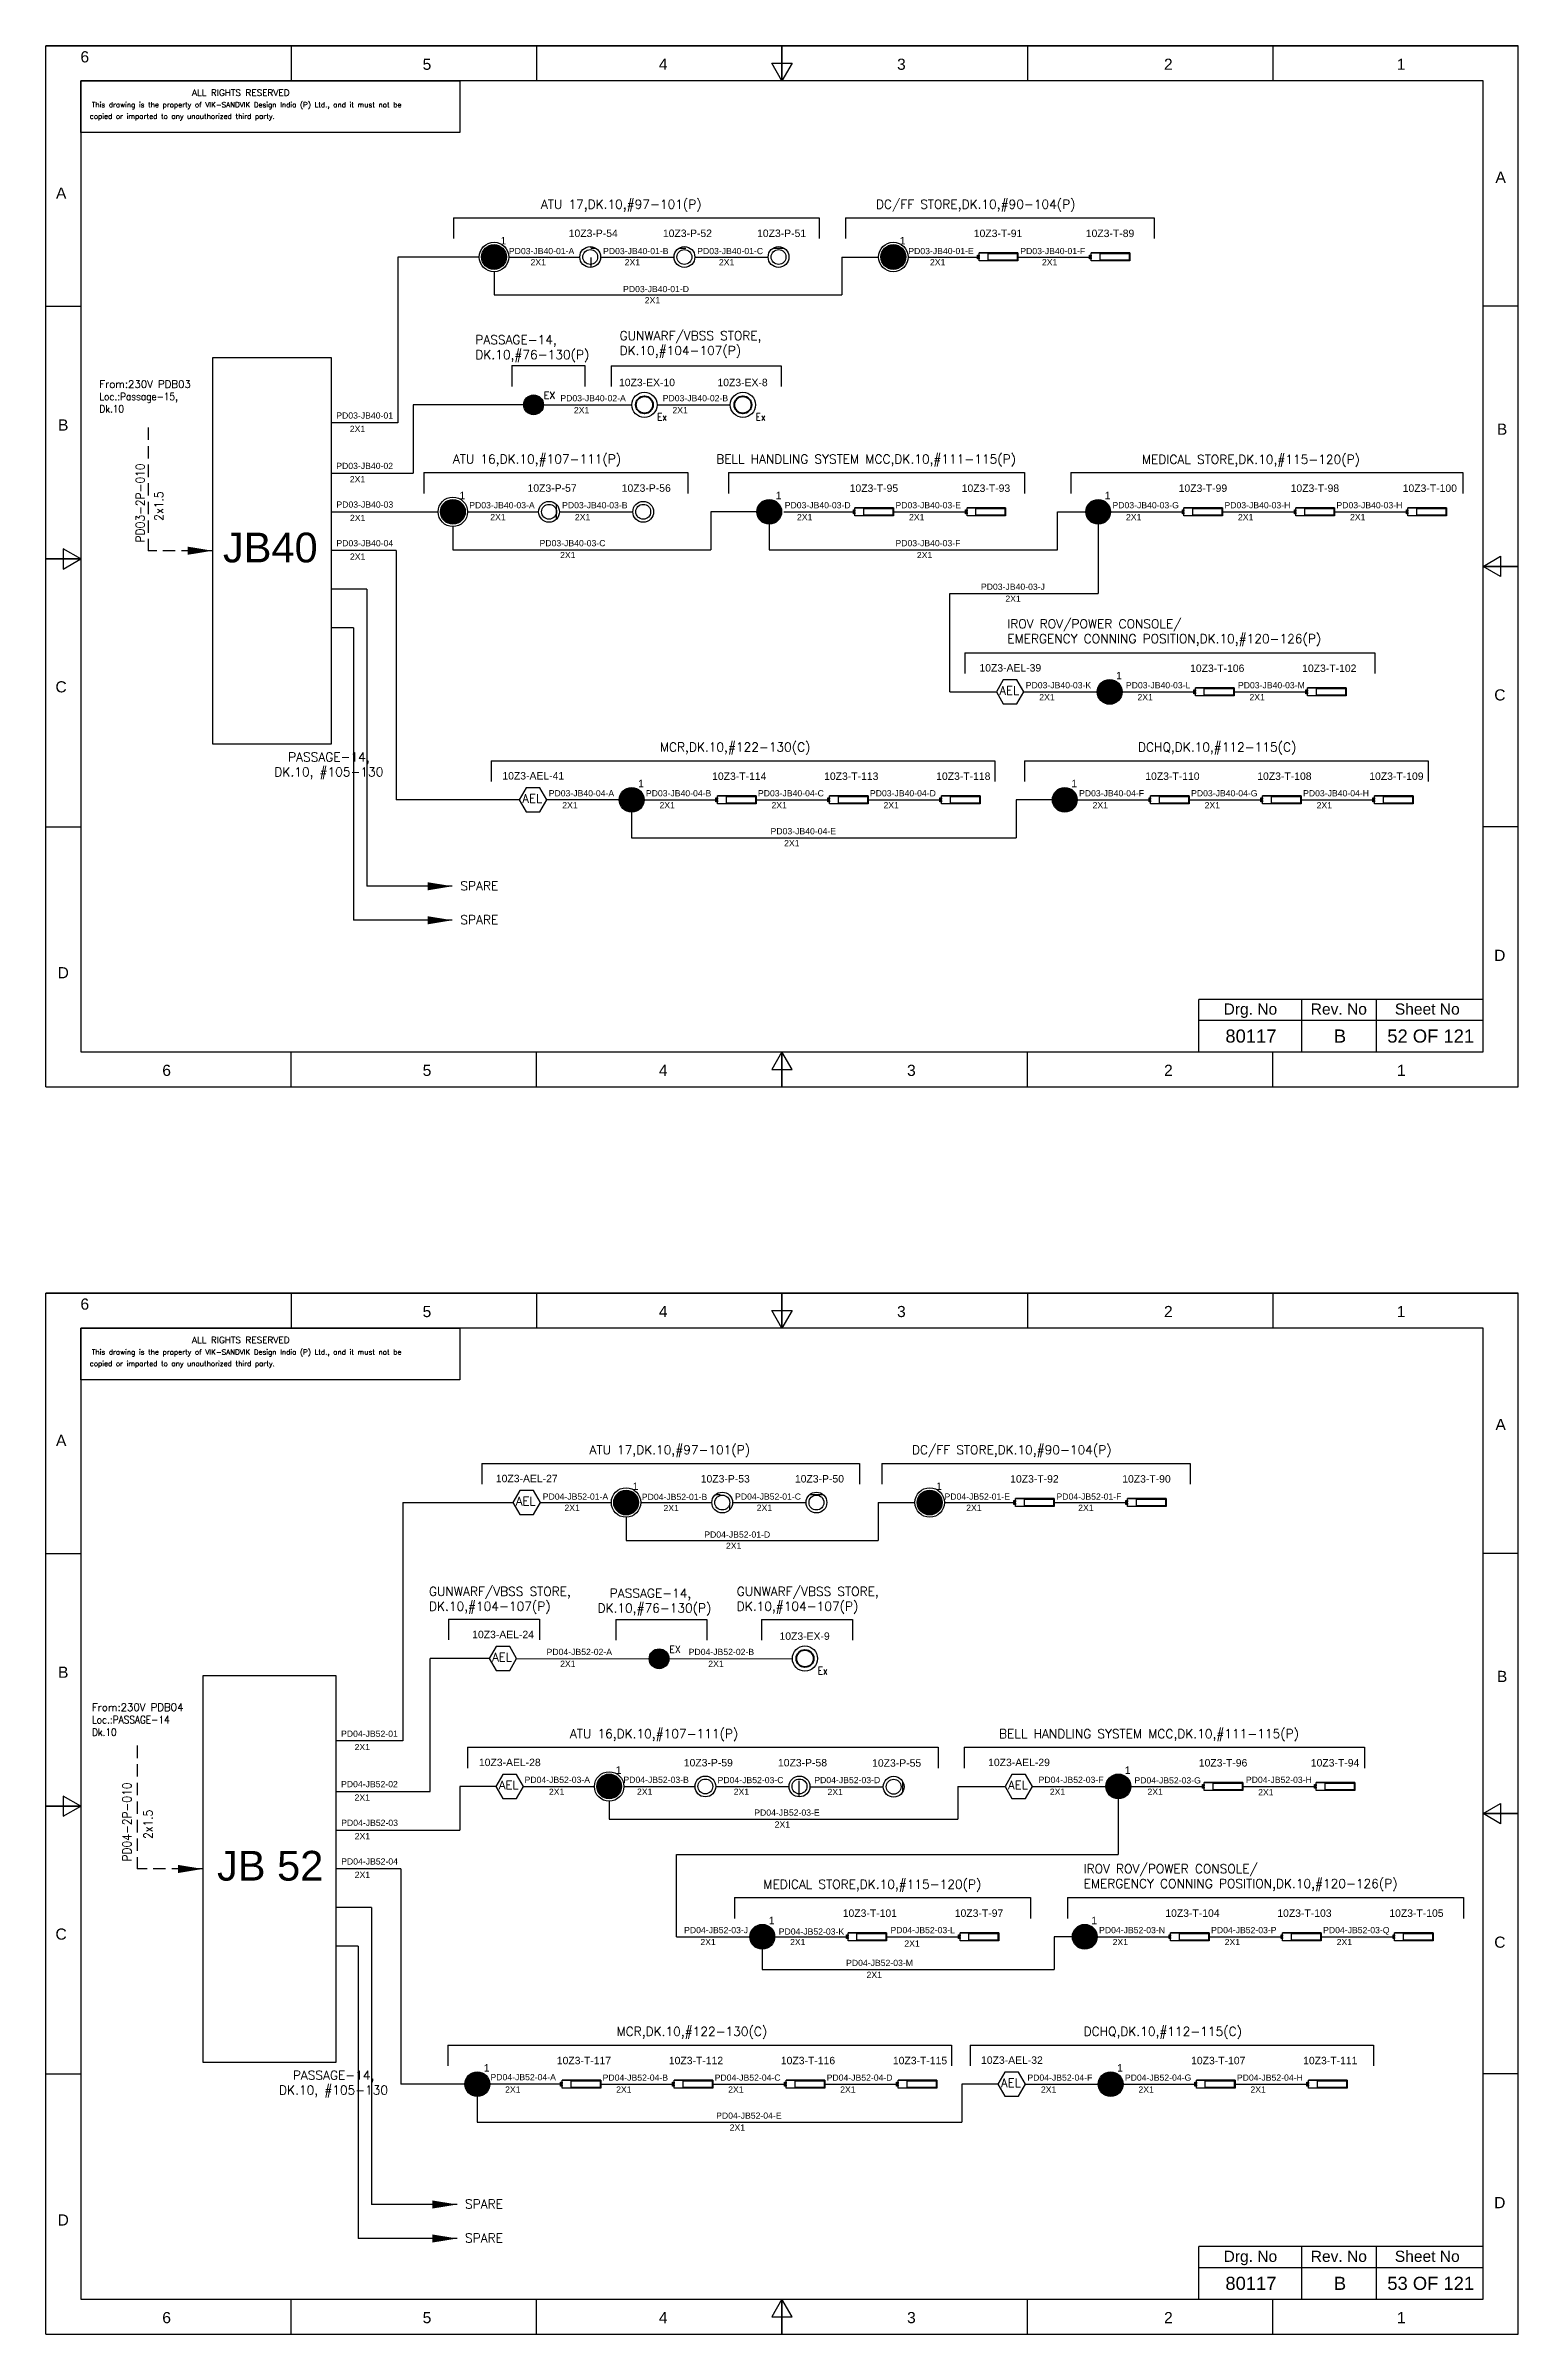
# Model space of a CAD drawing. Header units: inches. Extents: x -3311 to 1429, y -713 to 2436.
# Drawn here: x -340.5 to -43.5, y 969.1 to 1430.8 of the extents above; entities that cross this region are included whole.
import ezdxf
from ezdxf.enums import TextEntityAlignment as Align

# ---------------------------------------------------------------- set-up
doc = ezdxf.new("R2010")
doc.units = ezdxf.units.IN
doc.linetypes.add('HIDDEN', pattern=[0.375, 0.25, -0.125])
doc.linetypes.add('SOLID', pattern=[0])
for name, color, linetype, lineweight in [('ELEC_TXT-025', 1, 'Continuous', 25), ('HEL-025', 1, 'Continuous', 25), ('HEL-035', 2, 'Continuous', 35)]:
    doc.layers.add(name, color=color, linetype=linetype, lineweight=lineweight)
doc.layers.add('LINE', color=3, linetype='SOLID')
doc.styles.add('_NORMAL', font='arial.ttf')
doc.styles.add('ROMANS', font='simplex.shx', dxfattribs={"width": 0.88})
doc.styles.get("Standard").update_dxf_attribs({"font": 'arial.ttf'})
doc.dimstyles.get("Standard").update_dxf_attribs({"dimtxt": 0.18, "dimasz": 0.18, "dimexe": 0.18, "dimexo": 0.0625, "dimgap": 0.09, "dimtad": 0, "dimtih": 1, "dimtoh": 1, "dimdec": 4, "dimzin": 0, "dimdsep": 46, "dimtxsty": 'Standard', "dimcen": 0.09, "dimadec": 0, "dimazin": 0, "dimtfac": 1, "dimtdec": 4, "dimtofl": 0, "dimtmove": 0, "dimatfit": 3, "dimfxl": 1, "dimtolj": 1, "dimtzin": 0, "dimarcsym": 0})
pattern_1 = [(0, (0, 0), (0, 6.985), [5.08, -1.905]), (90, (0, 0), (-6.985, 4e-16), [5.08, -1.905])]

# ---------------------------------------------------------------- blocks, each defined once
blk = doc.blocks.new('fr')
at = {"color": 7, "linetype": 'Continuous'}
for p, q in [((33763.99, 4500.4), (33466.99, 4500.4)), ((33466.99, 4500.4), (33763.99, 4500.4)), ((33466.99, 4290.33), (33466.99, 4500.4)), ((33516.49, 4500.4), (33516.49, 4493.33)), ((33565.99, 4500.4), (33565.99, 4493.33)), ((33615.49, 4500.4), (33615.49, 4493.33)), ((33615.49, 4493.33), (33615.49, 4500.4)), ((33615.49, 4500.4), (33615.49, 4493.33)), ((33664.99, 4500.4), (33664.99, 4493.33)), ((33714.49, 4500.4), (33714.49, 4493.33)), ((33763.99, 4290.33), (33763.99, 4500.4)), ((33763.99, 4290.33), (33763.99, 4500.4)), ((33756.92, 4493.33), (33474.06, 4493.33)), ((33474.06, 4493.33), (33474.06, 4297.41)), ((33615.49, 4493.33), (33613.45, 4496.87)), ((33613.45, 4496.87), (33617.53, 4496.87)), ((33617.53, 4496.87), (33615.49, 4493.33)), ((33756.92, 4297.41), (33756.92, 4493.33)), ((33466.99, 4447.89), (33474.06, 4447.89)), ((33763.99, 4447.89), (33756.92, 4447.89)), ((33466.99, 4396.87), (33474.06, 4396.87)), ((33474.06, 4396.87), (33466.99, 4396.87)), ((33466.99, 4396.87), (33474.06, 4396.87)), ((33474.06, 4396.87), (33470.53, 4398.91)), ((33470.53, 4398.91), (33470.53, 4394.83)), ((33470.53, 4394.83), (33474.06, 4396.87)), ((33756.92, 4395.37), (33760.45, 4397.41)), ((33760.45, 4397.41), (33760.45, 4393.33)), ((33763.99, 4395.37), (33756.92, 4395.37)), ((33760.45, 4393.33), (33756.92, 4395.37)), ((33756.92, 4395.37), (33763.99, 4395.37)), ((33763.99, 4395.37), (33756.92, 4395.37)), ((33466.99, 4342.85), (33474.06, 4342.85)), ((33763.99, 4342.85), (33756.92, 4342.85)), ((33474.06, 4297.41), (33756.92, 4297.41)), ((33516.49, 4290.33), (33516.49, 4297.41)), ((33565.99, 4290.33), (33565.99, 4297.41)), ((33615.49, 4297.41), (33613.45, 4293.87)), ((33615.49, 4290.33), (33615.49, 4297.41)), ((33617.53, 4293.87), (33615.49, 4297.41)), ((33615.49, 4297.41), (33615.49, 4290.33)), ((33615.49, 4290.33), (33615.49, 4297.41)), ((33664.99, 4290.33), (33664.99, 4297.41)), ((33714.49, 4290.33), (33714.49, 4297.41)), ((33466.99, 4290.33), (33763.99, 4290.33)), ((33466.99, 4290.33), (33763.99, 4290.33)), ((33613.45, 4293.87), (33617.53, 4293.87))]:
    blk.add_line(p, q, dxfattribs=at)
at = {"color": 7, "style": '_NORMAL'}
for s, p in [('6', (33474.86, 4498.18)), ('5', (33543.88, 4496.68)), ('4', (33591.52, 4496.68)), ('3', (33639.57, 4496.68)), ('2', (33693.41, 4496.68)), ('1', (33740.39, 4496.68)), ('A', (33760.45, 4473.88)), ('A', (33470.1, 4470.68)), ('B', (33470.52, 4423.9)), ('B', (33760.74, 4423.06)), ('C', (33470.08, 4371.07)), ('C', (33760.29, 4369.44)), ('D', (33760.27, 4316.89)), ('D', (33470.51, 4313.39)), ('6', (33491.37, 4293.69)), ('5', (33543.89, 4293.69)), ('4', (33591.53, 4293.69)), ('3', (33641.59, 4293.69)), ('2', (33693.43, 4293.69)), ('1', (33740.41, 4293.69))]:
    blk.add_text(s, height=2.25, dxfattribs=at).set_placement(p, align=Align.MIDDLE_CENTER)
blk = doc.blocks.new('A$C4BAD7D21')
at = {"layer": 'HEL-025'}
blk.add_lwpolyline([(-34000, 0), (-34000, 2086), (-18714, 2086), (-18714, 0)], close=True, dxfattribs=at)
at = {"layer": 'HEL-025', "style": 'ROMANS'}
for s, p in [('This drawing is the property of VIK-SANDVIK Design India (P) Ltd., and it must not be', (-33558, 1016)), (' copied or imparted to any unauthorized third party.', (-33785, 550))]:
    blk.add_text(s, height=210, dxfattribs=at).set_placement(p)
at = {"layer": 'HEL-035', "style": 'ROMANS'}
blk.add_text('     ALL RIGHTS RESERVED', height=262.5, dxfattribs=at).set_placement((-30497, 1476))
blk = doc.blocks.new('FIXED_KEY_SWITCH')
h = blk.add_hatch(color=1)
h.dxf.hatch_style = 1
edge = h.paths.add_edge_path()
edge.add_arc((848.13, 1737.46), 2.5, 0, 360)
at = {"color": 1}
blk.add_circle((848.13, 1737.46), 2.5, dxfattribs=at)
at = {"color": 7, "insert": (849.44, 1741.5), "char_height": 1.5, "attachment_point": 1, "style": '_NORMAL'}
blk.add_mtext_dynamic_manual_height_columns('1', width=1.5, gutter_width=7.5, heights=[0], dxfattribs=at)
blk = doc.blocks.new('SWT')
blk.add_blockref('FIXED_KEY_SWITCH', (0, 0))
blk.add_attdef('TAG_NO', (844.55, 1741.11), '', height=1.5)
blk = doc.blocks.new('1')
h = blk.add_hatch()
h.set_pattern_fill('ANGLE', color=6)
h.set_pattern_definition(pattern_1)
h.paths.add_polyline_path([(303.23, 2044.43, 1), (306.22, 2044.43, 1)], flags=0)
h.paths.add_polyline_path([(302.63, 2044.43, 1), (306.83, 2044.43, 1)])
h.paths.add_polyline_path([(306.22, 2044.43, -1), (303.23, 2044.43, -1)], flags=16)
h = blk.add_hatch()
h.set_pattern_fill('ANGLE', color=6)
h.set_pattern_definition(pattern_1)
h.paths.add_polyline_path([(303.23, 2044.43, 1), (306.22, 2044.43, 1)])
at = {"color": 6}
for radius in [2.1, 1.5]:
    blk.add_circle((304.73, 2044.43), radius, dxfattribs=at)
blk = doc.blocks.new('LED PENDENT LIGHT 15W')
blk.add_blockref('1', (0, 0))
blk.add_attdef('TAG_NO', (301.63, 2048.1), '', height=1.5)
blk = doc.blocks.new('2A')
at = {"color": 7, "lineweight": -3, "ltscale": 2.5}
blk.add_line((790.02, 1997.62, -0.03), (782.23, 1997.62, -0.03), dxfattribs=at)
at = {"color": 7, "lineweight": -3, "ltscale": 2.5, "elevation": -0.03}
for points in [[(781.91, 1997.21), (782.23, 1997.21), (782.23, 1996.94), (781.91, 1996.94)], [(781.91, 1996.7), (782.23, 1996.7), (782.23, 1996.44), (781.91, 1996.44)], [(782.23, 1997.62), (790.02, 1997.62), (790.02, 1996.02), (782.23, 1996.02)], [(784.03, 1997.5), (789.88, 1997.5), (789.88, 1996.14), (784.03, 1996.14)]]:
    blk.add_lwpolyline(points, close=True, dxfattribs=at)
blk = doc.blocks.new('LED TUBE LIGHT 30W')
blk.add_blockref('2A', (179.91, -357.89))
blk.add_attdef('TAG_NO.', (962.52, 1642.97), '', height=1.5)
blk = doc.blocks.new('AEL')
at = {"color": 4}
blk.add_lwpolyline([(989.98, -190.09), (992.75, -190.09), (994.14, -187.69), (992.75, -185.28), (989.98, -185.28), (988.59, -187.69)], close=True, dxfattribs=at)
at = {"color": 4, "style": 'ROMANS'}
blk.add_text('AEL', height=1.725, dxfattribs=at).set_placement((989.2, -188.27))
blk = doc.blocks.new('AEL_L')
blk.add_blockref('AEL', (0, 0))
blk.add_attdef('TAG_NO', (986.55, -183.59), '', height=1.5)
blk = doc.blocks.new('4')
blk.add_circle((514.17, -147.17), 2.54)
at = {"lineweight": 50}
blk.add_circle((514.17, -147.17), 1.73, dxfattribs=at)
at = {"style": 'ROMANS', "width": 0.88}
blk.add_text('Ex', height=1.5, dxfattribs=at).set_placement((516.72, -150.36))
blk = doc.blocks.new('LED EXPLOSION PROOF LIGHT 15W')
blk.add_blockref('4', (0, 0))
blk.add_attdef('TAG_NO', (509.37, -143.46), '', height=1.5)
blk = doc.blocks.new('EX_PROOF_SWITCH')
h = blk.add_hatch(color=1)
h.dxf.hatch_style = 1
edge = h.paths.add_edge_path()
edge.add_arc((2067.16, 3666.55), 2, 0, 360)
at = {"color": 1}
blk.add_circle((2067.16, 3666.55), 2, dxfattribs=at)
at = {"color": 1, "style": 'ROMANS'}
blk.add_text('EX', height=1.4, dxfattribs=at).set_placement((2069.19, 3668.46), align=Align.MIDDLE_LEFT)

msp = doc.modelspace()

# ---------------------------------------------------------------- linework, layer by layer
for p, q in [((-258.29, 1396.12, -0.05), (-184.53, 1396.12, -0.05)), ((-179.19, 1396.12, -0.05), (-116.96, 1396.12, -0.05)), ((-269.5, 1388.22), (-269.5, 1354.78)), ((-253.08, 1388.22), (-269.5, 1388.22)), ((-250.11, 1385.25), (-250.11, 1380.56)), ((-179.98, 1388.22), (-179.98, 1380.56)), ((-250.11, 1380.56), (-179.98, 1380.56)), ((-246.5, 1366.31, -0.05), (-231.78, 1366.31, -0.05)), ((-226.49, 1366.29, -0.05), (-192.19, 1366.29, -0.05)), ((-266.45, 1358.39), (-266.45, 1344.61)), ((-264.24, 1344.71, -0.05), (-210.99, 1344.71, -0.05)), ((-202.79, 1344.71, -0.05), (-143.13, 1344.71, -0.05)), ((-133.76, 1344.71, -0.05), (-54.7, 1344.71, -0.05)), ((-197.11, 1336.81), (-206.41, 1336.81)), ((-206.41, 1336.81), (-206.41, 1329.15)), ((-258.41, 1333.83), (-258.41, 1329.15)), ((-194.61, 1334.31), (-194.61, 1329.15)), ((-128.25, 1334.31), (-128.25, 1320.35)), ((-269.85, 1329.01), (-282.9, 1329.01)), ((-269.85, 1329.01), (-269.85, 1278.7)), ((-258.41, 1329.15), (-206.41, 1329.15)), ((-194.61, 1329.15), (-136.49, 1329.15)), ((-275.77, 1321.21), (-282.9, 1321.21)), ((-275.77, 1321.21), (-275.77, 1261.26)), ((-278.49, 1313.4), (-282.9, 1313.4)), ((-278.49, 1313.4), (-278.49, 1254.4)), ((-155.14, 1308.38, 0.16), (-72.48, 1308.38, 0.16)), ((-250.69, 1286.6, -0.05), (-149.08, 1286.6, -0.05)), ((-143.12, 1286.6, -0.05), (-61.72, 1286.6, -0.05)), ((-245.01, 1278.7), (-269.85, 1278.7)), ((-224.86, 1278.7), (-239.46, 1278.7)), ((-222.36, 1276.2), (-222.36, 1271.04)), ((-137.49, 1278.7), (-144.79, 1278.7)), ((-144.79, 1278.7), (-144.79, 1271.04)), ((-222.36, 1271.04), (-144.79, 1271.04)), ((-252.57, 1144.82, -0.05), (-176.39, 1144.82, -0.05)), ((-171.92, 1144.82, -0.05), (-109.69, 1144.82, -0.05)), ((-268.54, 1136.92), (-268.54, 1088.81)), ((-268.54, 1136.92), (-246.32, 1136.92)), ((-172.63, 1136.92), (-172.63, 1129.26)), ((-223.48, 1133.95), (-223.48, 1129.26)), ((-223.48, 1129.26), (-172.63, 1129.26)), ((-259.28, 1113.42, -0.05), (-240.95, 1113.42, -0.05)), ((-225.55, 1113.35, -0.05), (-207.22, 1113.35, -0.05)), ((-196.16, 1113.35, -0.05), (-177.83, 1113.35, -0.05)), ((-251.1, 1105.45), (-262.97, 1105.45)), ((-262.97, 1078.64), (-262.97, 1105.45)), ((-255.49, 1087.54, -0.05), (-160.5, 1087.54, -0.05)), ((-155.28, 1087.54), (-74.55, 1087.54)), ((-257.04, 1079.64), (-257.04, 1070.84)), ((-249.74, 1079.64), (-257.04, 1079.64)), ((-226.89, 1076.67), (-226.89, 1073.03)), ((-156.59, 1079.64, 0.05), (-156.59, 1073.03, 0.05)), ((-226.89, 1073.03), (-156.59, 1073.03, 0.05)), ((-268.89, 1063.04), (-281.95, 1063.04)), ((-268.89, 1063.04), (-268.89, 1019.57)), ((-274.81, 1055.24), (-281.95, 1055.24)), ((-274.81, 1055.24), (-274.81, 995.29)), ((-201.59, 1057.21, -0.05), (-141.93, 1057.21, -0.05)), ((-134.46, 1057.21), (-54.58, 1057.21)), ((-133.45, 1049.31, 0.05), (-137.1, 1049.31, 0.05)), ((-137.1, 1049.31, 0.05), (-137.1, 1042.69, 0.05)), ((-277.54, 1047.44), (-281.95, 1047.44)), ((-277.54, 1047.44), (-277.54, 988.43)), ((-196.01, 1046.81), (-196.01, 1042.69)), ((-196.01, 1042.69), (-137.1, 1042.69, 0.05)), ((-259.43, 1027.47, -0.05), (-157.82, 1027.47, -0.05)), ((-154.1, 1027.47, -0.05), (-72.69, 1027.47, -0.05)), ((-255.99, 1019.57), (-268.89, 1019.57)), ((-253.49, 1017.07), (-253.49, 1011.9)), ((-236.39, 1019.57), (-250.99, 1019.57)), ((-148.46, 1019.57), (-155.77, 1019.57)), ((-155.77, 1019.57), (-155.77, 1011.9)), ((-253.49, 1011.9), (-155.77, 1011.9))]:
    msp.add_line(p, q)
at = {"color": 7, "linetype": 'Continuous'}
for p, q in [((-50.6, 1238.44), (-107.92, 1238.44)), ((-107.92, 1227.84), (-107.92, 1238.44)), ((-87.15, 1227.84), (-87.15, 1238.44)), ((-72.13, 1227.84), (-72.13, 1238.44)), ((-107.92, 1234.25), (-50.6, 1234.25)), ((-50.6, 986.79), (-107.92, 986.79)), ((-107.92, 976.19), (-107.92, 986.79)), ((-87.15, 976.19), (-87.15, 986.79)), ((-72.13, 976.19), (-72.13, 986.79)), ((-107.92, 982.6), (-50.6, 982.6))]:
    msp.add_line(p, q, dxfattribs=at)
msp.add_lwpolyline([(-282.9, 1367.91), (-306.91, 1367.91), (-306.91, 1290.01), (-282.9, 1290.01)], close=True)
at = {"linetype": 'HIDDEN', "ltscale": 10}
for points in [[(-319.9, 1353.83), (-319.9, 1328.96)], [(-322.08, 1087.87), (-322.08, 1062.99)]]:
    msp.add_lwpolyline(points, dxfattribs=at)
at = {"layer": 'LINE', "color": 0}
for p, q in [((-258.29, 1396.12, -0.05), (-258.29, 1391.93, -0.05)), ((-184.53, 1396.12, -0.05), (-184.53, 1391.93, -0.05)), ((-179.19, 1396.12, -0.05), (-179.19, 1391.93, -0.05)), ((-116.96, 1396.12, -0.05), (-116.96, 1391.93, -0.05)), ((-247.13, 1388.22), (-232.81, 1388.22)), ((-228.61, 1388.22, -0.03), (-213.82, 1388.22, -0.03)), ((-209.62, 1388.22, -0.05), (-194.82, 1388.22, -0.05)), ((-179.98, 1388.22), (-172.55, 1388.22)), ((-166.6, 1388.22), (-152.28, 1388.22)), ((-144.48, 1388.22), (-129.69, 1388.22)), ((-246.5, 1366.31, -0.05), (-246.5, 1362.12, -0.05)), ((-231.78, 1366.31, -0.05), (-231.78, 1362.12, -0.05)), ((-226.49, 1366.29, -0.05), (-226.49, 1362.1, -0.05)), ((-192.19, 1366.29, -0.05), (-192.19, 1362.1, -0.05)), ((-240.12, 1358.39), (-222.31, 1358.39)), ((-217.24, 1358.39), (-202.45, 1358.39)), ((-269.5, 1354.78), (-282.9, 1354.78)), ((-282.9, 1344.61), (-266.45, 1344.61)), ((-264.24, 1344.71, -0.05), (-264.24, 1340.52, -0.05)), ((-210.99, 1344.71, -0.05), (-210.99, 1340.52, -0.05)), ((-202.79, 1344.71, -0.05), (-202.79, 1340.52, -0.05)), ((-143.13, 1344.71, -0.05), (-143.13, 1340.52, -0.05)), ((-133.76, 1344.71, -0.05), (-133.76, 1340.52, -0.05)), ((-54.7, 1344.71, -0.05), (-54.7, 1340.52, -0.05)), ((-282.87, 1336.81), (-261.38, 1336.81)), ((-255.43, 1336.81), (-241.11, 1336.81)), ((-255.43, 1336.81), (-246.5, 1336.81)), ((-236.91, 1336.81, -0.03), (-222.12, 1336.81, -0.03)), ((-191.64, 1336.81), (-177.31, 1336.81)), ((-169.52, 1336.81), (-154.72, 1336.81)), ((-136.49, 1336.81), (-130.75, 1336.81)), ((-125.75, 1336.81), (-110.96, 1336.81)), ((-103.16, 1336.81), (-88.36, 1336.81)), ((-80.57, 1336.81), (-65.77, 1336.81)), ((-155.14, 1308.38, 0.16), (-155.14, 1304.19, 0.16)), ((-72.48, 1308.38, 0.16), (-72.48, 1304.19, 0.16)), ((-158.15, 1300.48, 0.22), (-148.79, 1300.48, 0.22)), ((-143.24, 1300.48, 0.22), (-128.44, 1300.48, 0.22)), ((-123.44, 1300.48, 0.22), (-108.65, 1300.48, 0.22)), ((-100.85, 1300.48, 0.22), (-86.05, 1300.48, 0.22)), ((-250.69, 1286.6, -0.05), (-250.69, 1282.41, -0.05)), ((-149.08, 1286.6, -0.05), (-149.08, 1282.41, -0.05)), ((-143.12, 1286.6, -0.05), (-143.12, 1282.41, -0.05)), ((-61.72, 1286.6, -0.05), (-61.72, 1282.41, -0.05)), ((-219.86, 1278.7), (-205.06, 1278.7)), ((-197.26, 1278.7), (-182.47, 1278.7)), ((-174.67, 1278.7), (-159.87, 1278.7)), ((-132.49, 1278.7), (-117.69, 1278.7)), ((-109.89, 1278.7), (-95.1, 1278.7)), ((-87.3, 1278.7), (-72.5, 1278.7)), ((-252.57, 1144.82, -0.05), (-252.57, 1140.63, -0.05)), ((-176.39, 1144.82, -0.05), (-176.39, 1140.63, -0.05)), ((-171.92, 1144.82, -0.05), (-171.92, 1140.63, -0.05)), ((-109.69, 1144.82, -0.05), (-109.69, 1140.63, -0.05)), ((-240.77, 1136.92), (-226.45, 1136.92)), ((-220.5, 1136.92), (-206.18, 1136.92)), ((-201.98, 1136.92, -0.03), (-187.18, 1136.92, -0.03)), ((-172.63, 1136.92), (-165.21, 1136.92)), ((-159.26, 1136.92), (-144.94, 1136.92)), ((-137.14, 1136.92), (-122.34, 1136.92)), ((-259.28, 1113.42, -0.05), (-259.28, 1109.23, -0.05)), ((-240.95, 1113.42, -0.05), (-240.95, 1109.23, -0.05)), ((-225.55, 1113.35, -0.05), (-225.55, 1109.16, -0.05)), ((-207.22, 1113.35, -0.05), (-207.22, 1109.16, -0.05)), ((-196.16, 1113.35, -0.05), (-196.16, 1109.16, -0.05)), ((-177.83, 1113.35, -0.05), (-177.83, 1109.16, -0.05)), ((-245.55, 1105.45), (-218.81, 1105.41)), ((-214.81, 1105.4), (-189.94, 1105.45)), ((-281.95, 1101.94), (-308.86, 1101.94)), ((-281.95, 1024.04), (-281.95, 1101.94)), ((-268.54, 1088.81), (-281.95, 1088.81)), ((-255.49, 1087.54, -0.05), (-255.49, 1083.35, -0.05)), ((-160.5, 1087.54, -0.05), (-160.5, 1083.35, -0.05)), ((-155.28, 1087.54), (-155.28, 1083.35)), ((-74.55, 1087.54), (-74.55, 1083.35)), ((-281.95, 1078.64), (-262.97, 1078.64)), ((-244.19, 1079.64), (-229.87, 1079.64)), ((-223.92, 1079.64), (-209.6, 1079.64)), ((-205.4, 1079.64, -0.03), (-190.6, 1079.64, -0.03)), ((-186.4, 1079.58, -0.05), (-171.61, 1079.58, -0.05)), ((-156.59, 1079.64, 0.05), (-147.04, 1079.64, 0.05)), ((-141.48, 1079.64, 0.05), (-126.69, 1079.64, 0.05)), ((-121.69, 1079.64, 0.05), (-106.89, 1079.64, 0.05)), ((-99.09, 1079.64, 0.05), (-84.3, 1079.64, 0.05)), ((-281.92, 1070.84), (-257.04, 1070.84)), ((-201.59, 1057.21, -0.05), (-201.59, 1053.02, -0.05)), ((-141.93, 1057.21, -0.05), (-141.93, 1053.02, -0.05)), ((-134.46, 1057.21), (-134.46, 1053.02)), ((-54.58, 1057.21), (-54.58, 1053.02)), ((-213.31, 1049.3), (-198.51, 1049.31)), ((-193.51, 1049.31), (-178.72, 1049.31)), ((-170.92, 1049.31), (-156.12, 1049.31)), ((-128.45, 1049.31, 0.05), (-113.65, 1049.31, 0.05)), ((-105.85, 1049.31, 0.05), (-91.06, 1049.31, 0.05)), ((-83.26, 1049.31, 0.05), (-68.46, 1049.31, 0.05)), ((-259.43, 1027.47, -0.05), (-259.43, 1023.28, -0.05)), ((-157.82, 1027.47, -0.05), (-157.82, 1023.28, -0.05)), ((-154.1, 1027.47, -0.05), (-154.1, 1023.28, -0.05)), ((-72.69, 1027.47, -0.05), (-72.69, 1023.28, -0.05)), ((-308.86, 1024.04), (-281.95, 1024.04)), ((-228.59, 1019.57), (-213.79, 1019.57)), ((-205.99, 1019.57), (-191.2, 1019.57)), ((-183.4, 1019.57), (-168.6, 1019.57)), ((-142.91, 1019.57), (-128.24, 1019.57)), ((-123.24, 1019.57), (-108.45, 1019.57)), ((-100.65, 1019.57), (-85.85, 1019.57))]:
    msp.add_line(p, q, dxfattribs=at)
at = {"layer": 'LINE', "color": 7}
for p, q in [((-241.62, 1358.39), (-266.45, 1358.39)), ((-136.49, 1329.15), (-136.49, 1336.81)), ((-124.19, 1077.14, 0.05), (-124.19, 1065.93, 0.05))]:
    msp.add_line(p, q, dxfattribs=at)
at = {"layer": 'LINE', "color": 7, "elevation": 0.22}
msp.add_lwpolyline([(-158.15, 1300.48), (-158.15, 1320.35), (-128.25, 1320.35)], dxfattribs=at)
at = {"layer": 'LINE', "color": 0}
msp.add_lwpolyline([(-308.86, 1101.94), (-308.86, 1024.04)], dxfattribs=at)
at = {"layer": 'LINE', "color": 7}
msp.add_lwpolyline([(-213.31, 1049.3), (-213.31, 1065.93), (-124.19, 1065.93)], dxfattribs=at)
at = {"layer": 'LINE', "color": 0}
for centre in [(-250.11, 1388.22), (-169.58, 1388.22), (-258.41, 1336.81), (-223.48, 1136.92), (-162.23, 1136.92), (-226.89, 1079.64)]:
    msp.add_circle(centre, 2.97, dxfattribs=at)

# ---------------------------------------------------------------- block references
for name, p in [('fr', (-33807.52, -3069.57)), ('SWT', (-1098.24, -349.23)), ('SWT', (-1017.71, -349.23)), ('SWT', (-1106.54, -400.65)), ('SWT', (-1042.74, -400.65)), ('SWT', (-976.38, -400.65)), ('SWT', (-974.07, -436.98, 0.22)), ('SWT', (-1070.48, -458.76)), ('SWT', (-983.12, -458.76)), ('fr', (-33807.52, -3321.22)), ('SWT', (-1071.6, -600.54)), ('SWT', (-1010.36, -600.54)), ('SWT', (-1075.02, -657.82)), ('SWT', (-972.32, -657.82, 0.05)), ('SWT', (-1044.14, -688.15)), ('SWT', (-979.08, -688.15, 0.05)), ('SWT', (-1101.62, -717.89)), ('SWT', (-973.87, -717.89))]:
    msp.add_blockref(name, p)
ref = msp.add_blockref('LED PENDENT LIGHT 15W', (-535.44, -656.21, -0.03))
ref.add_attrib('TAG_NO', '10Z3-P-54', (-235.05, 1392.26, -0.03), dxfattribs={"height": 1.5})
ref = msp.add_blockref('LED PENDENT LIGHT 15W', (-516.44, -656.21, -0.05))
ref.add_attrib('TAG_NO', '10Z3-P-52', (-216.05, 1392.26, -0.05), dxfattribs={"height": 1.5})
ref = msp.add_blockref('LED PENDENT LIGHT 15W', (-497.45, -656.21, -0.08))
ref.add_attrib('TAG_NO', '10Z3-P-51', (-197.06, 1392.26, -0.08), dxfattribs={"height": 1.5})
ref = msp.add_blockref('LED TUBE LIGHT 30W', (-1114.41, -250.7, 0.03))
ref.add_attrib('TAG_NO.', '10Z3-T-91', (-153.34, 1392.24, 0.03), dxfattribs={"height": 1.5})
ref = msp.add_blockref('LED TUBE LIGHT 30W', (-1091.82, -250.7, 0.03))
ref.add_attrib('TAG_NO.', '10Z3-T-89', (-130.75, 1392.24, 0.03), dxfattribs={"height": 1.5})
ref = msp.add_blockref('LED EXPLOSION PROOF LIGHT 15W', (-733.95, 1505.56))
ref.add_attrib('TAG_NO', '10Z3-EX-10', (-224.91, 1362.16), dxfattribs={"height": 1.5})
ref = msp.add_blockref('LED EXPLOSION PROOF LIGHT 15W', (-714.08, 1505.56))
ref.add_attrib('TAG_NO', '10Z3-EX-8', (-205.05, 1362.16), dxfattribs={"height": 1.5})
ref = msp.add_blockref('LED PENDENT LIGHT 15W', (-543.74, -707.62, -0.03))
ref.add_attrib('TAG_NO', '10Z3-P-57', (-243.35, 1340.85, -0.03), dxfattribs={"height": 1.5})
ref = msp.add_blockref('LED PENDENT LIGHT 15W', (-524.75, -707.62, -0.05))
ref.add_attrib('TAG_NO', '10Z3-P-56', (-224.36, 1340.85, -0.05), dxfattribs={"height": 1.5})
ref = msp.add_blockref('LED TUBE LIGHT 30W', (-1139.45, -302.12, 0.03))
ref.add_attrib('TAG_NO.', '10Z3-T-95', (-178.38, 1340.83, 0.03), dxfattribs={"height": 1.5})
ref = msp.add_blockref('LED TUBE LIGHT 30W', (-1116.85, -302.12, 0.03))
ref.add_attrib('TAG_NO.', '10Z3-T-93', (-155.78, 1340.83, 0.03), dxfattribs={"height": 1.5})
ref = msp.add_blockref('LED TUBE LIGHT 30W', (-1073.09, -302.12, 0.03))
ref.add_attrib('TAG_NO.', '10Z3-T-99', (-112.02, 1340.83, 0.03), dxfattribs={"height": 1.5})
ref = msp.add_blockref('LED TUBE LIGHT 30W', (-1050.5, -302.12, 0.03))
ref.add_attrib('TAG_NO.', '10Z3-T-98', (-89.43, 1340.83, 0.03), dxfattribs={"height": 1.5})
ref = msp.add_blockref('LED TUBE LIGHT 30W', (-1027.9, -302.12, 0.03))
ref.add_attrib('TAG_NO.', '10Z3-T-100', (-66.83, 1340.83, 0.03), dxfattribs={"height": 1.5})
ref = msp.add_blockref('AEL_L', (-1137.38, 1488.17, 0.22))
ref.add_attrib('TAG_NO', '10Z3-AEL-39', (-152.21, 1304.58, 0.22), dxfattribs={"color": 4, "height": 1.5})
ref = msp.add_blockref('LED TUBE LIGHT 30W', (-1070.78, -338.45, 0.24))
ref.add_attrib('TAG_NO.', '10Z3-T-106', (-109.71, 1304.5, 0.24), dxfattribs={"height": 1.5})
ref = msp.add_blockref('LED TUBE LIGHT 30W', (-1048.18, -338.45, 0.24))
ref.add_attrib('TAG_NO.', '10Z3-T-102', (-87.11, 1304.5, 0.24), dxfattribs={"height": 1.5})
ref = msp.add_blockref('AEL_L', (-1233.6, 1466.39))
ref.add_attrib('TAG_NO', '10Z3-AEL-41', (-248.43, 1282.8), dxfattribs={"color": 4, "height": 1.5})
ref = msp.add_blockref('LED TUBE LIGHT 30W', (-1167.19, -360.23, 0.03))
ref.add_attrib('TAG_NO.', '10Z3-T-114', (-206.12, 1282.72, 0.03), dxfattribs={"height": 1.5})
ref = msp.add_blockref('LED TUBE LIGHT 30W', (-1144.6, -360.23, 0.03))
ref.add_attrib('TAG_NO.', '10Z3-T-113', (-183.53, 1282.72, 0.03), dxfattribs={"height": 1.5})
ref = msp.add_blockref('LED TUBE LIGHT 30W', (-1122, -360.23, 0.03))
ref.add_attrib('TAG_NO.', '10Z3-T-118', (-160.93, 1282.72, 0.03), dxfattribs={"height": 1.5})
ref = msp.add_blockref('LED TUBE LIGHT 30W', (-1079.82, -360.23, 0.03))
ref.add_attrib('TAG_NO.', '10Z3-T-110', (-118.75, 1282.72, 0.03), dxfattribs={"height": 1.5})
ref = msp.add_blockref('LED TUBE LIGHT 30W', (-1057.23, -360.23, 0.03))
ref.add_attrib('TAG_NO.', '10Z3-T-108', (-96.16, 1282.72, 0.03), dxfattribs={"height": 1.5})
ref = msp.add_blockref('LED TUBE LIGHT 30W', (-1034.64, -360.23, 0.03))
ref.add_attrib('TAG_NO.', '10Z3-T-109', (-73.57, 1282.72, 0.03), dxfattribs={"height": 1.5})
ref = msp.add_blockref('AEL_L', (-1234.91, 1324.61))
ref.add_attrib('TAG_NO', '10Z3-AEL-27', (-249.74, 1141.02), dxfattribs={"color": 4, "height": 1.5})
ref = msp.add_blockref('LED PENDENT LIGHT 15W', (-508.81, -907.51, -0.03))
ref.add_attrib('TAG_NO', '10Z3-P-53', (-208.42, 1140.96, -0.03), dxfattribs={"height": 1.5})
ref = msp.add_blockref('LED PENDENT LIGHT 15W', (-489.81, -907.51, -0.05))
ref.add_attrib('TAG_NO', '10Z3-P-50', (-189.42, 1140.96, -0.05), dxfattribs={"height": 1.5})
ref = msp.add_blockref('LED TUBE LIGHT 30W', (-1107.07, -502, 0.03))
ref.add_attrib('TAG_NO.', '10Z3-T-92', (-146, 1140.94, 0.03), dxfattribs={"height": 1.5})
ref = msp.add_blockref('LED TUBE LIGHT 30W', (-1084.47, -502, 0.03))
ref.add_attrib('TAG_NO.', '10Z3-T-90', (-123.4, 1140.94, 0.03), dxfattribs={"height": 1.5})
ref = msp.add_blockref('AEL_L', (-1239.69, 1293.14))
ref.add_attrib('TAG_NO', '10Z3-AEL-24', (-254.52, 1109.55), dxfattribs={"color": 4, "height": 1.5})
ref = msp.add_blockref('LED EXPLOSION PROOF LIGHT 15W', (-701.57, 1252.61))
ref.add_attrib('TAG_NO', '10Z3-EX-9', (-192.53, 1109.22), dxfattribs={"height": 1.5})
ref = msp.add_blockref('AEL_L', (-1238.33, 1267.33))
ref.add_attrib('TAG_NO', '10Z3-AEL-28', (-253.16, 1083.74), dxfattribs={"color": 4, "height": 1.5})
ref = msp.add_blockref('LED PENDENT LIGHT 15W', (-512.22, -964.79, -0.03))
ref.add_attrib('TAG_NO', '10Z3-P-59', (-211.84, 1083.68, -0.03), dxfattribs={"height": 1.5})
ref = msp.add_blockref('LED PENDENT LIGHT 15W', (-493.23, -964.79, -0.05))
ref.add_attrib('TAG_NO', '10Z3-P-58', (-192.84, 1083.68, -0.05), dxfattribs={"height": 1.5})
ref = msp.add_blockref('LED PENDENT LIGHT 15W', (-474.23, -964.85, -0.05))
ref.add_attrib('TAG_NO', '10Z3-P-55', (-173.85, 1083.62, -0.05), dxfattribs={"height": 1.5})
ref = msp.add_blockref('AEL_L', (-1135.63, 1267.33, 0.05))
ref.add_attrib('TAG_NO', '10Z3-AEL-29', (-150.45, 1083.74, 0.05), dxfattribs={"color": 4, "height": 1.5})
ref = msp.add_blockref('LED TUBE LIGHT 30W', (-1069.03, -559.29, 0.08))
ref.add_attrib('TAG_NO.', '10Z3-T-96', (-107.95, 1083.66, 0.08), dxfattribs={"height": 1.5})
ref = msp.add_blockref('LED TUBE LIGHT 30W', (-1046.43, -559.29, 0.08))
ref.add_attrib('TAG_NO.', '10Z3-T-94', (-85.36, 1083.66, 0.08), dxfattribs={"height": 1.5})
ref = msp.add_blockref('LED TUBE LIGHT 30W', (-1140.85, -589.62, 0.03))
ref.add_attrib('TAG_NO.', '10Z3-T-101', (-179.78, 1053.33, 0.03), dxfattribs={"height": 1.5})
ref = msp.add_blockref('LED TUBE LIGHT 30W', (-1118.25, -589.62, 0.03))
ref.add_attrib('TAG_NO.', '10Z3-T-97', (-157.18, 1053.33, 0.03), dxfattribs={"height": 1.5})
ref = msp.add_blockref('LED TUBE LIGHT 30W', (-1075.78, -589.62, 0.08))
ref.add_attrib('TAG_NO.', '10Z3-T-104', (-114.71, 1053.33, 0.08), dxfattribs={"height": 1.5})
ref = msp.add_blockref('LED TUBE LIGHT 30W', (-1053.19, -589.62, 0.08))
ref.add_attrib('TAG_NO.', '10Z3-T-103', (-92.12, 1053.33, 0.08), dxfattribs={"height": 1.5})
ref = msp.add_blockref('LED TUBE LIGHT 30W', (-1030.6, -589.62, 0.08))
ref.add_attrib('TAG_NO.', '10Z3-T-105', (-69.53, 1053.33, 0.08), dxfattribs={"height": 1.5})
ref = msp.add_blockref('LED TUBE LIGHT 30W', (-1198.52, -619.36, 0.03))
ref.add_attrib('TAG_NO.', '10Z3-T-117', (-237.45, 1023.59, 0.03), dxfattribs={"height": 1.5})
ref = msp.add_blockref('LED TUBE LIGHT 30W', (-1175.92, -619.36, 0.03))
ref.add_attrib('TAG_NO.', '10Z3-T-112', (-214.85, 1023.59, 0.03), dxfattribs={"height": 1.5})
ref = msp.add_blockref('LED TUBE LIGHT 30W', (-1153.33, -619.36, 0.03))
ref.add_attrib('TAG_NO.', '10Z3-T-116', (-192.26, 1023.59, 0.03), dxfattribs={"height": 1.5})
ref = msp.add_blockref('LED TUBE LIGHT 30W', (-1130.73, -619.36, 0.03))
ref.add_attrib('TAG_NO.', '10Z3-T-115', (-169.66, 1023.59, 0.03), dxfattribs={"height": 1.5})
ref = msp.add_blockref('AEL_L', (-1137.05, 1207.26))
ref.add_attrib('TAG_NO', '10Z3-AEL-32', (-151.88, 1023.67), dxfattribs={"color": 4, "height": 1.5})
ref = msp.add_blockref('LED TUBE LIGHT 30W', (-1070.58, -619.36, 0.03))
ref.add_attrib('TAG_NO.', '10Z3-T-107', (-109.51, 1023.59, 0.03), dxfattribs={"height": 1.5})
ref = msp.add_blockref('LED TUBE LIGHT 30W', (-1047.98, -619.36, 0.03))
ref.add_attrib('TAG_NO.', '10Z3-T-111', (-86.91, 1023.59, 0.03), dxfattribs={"height": 1.5})
at = {"layer": 'ELEC_TXT-025', "color": 0, "xscale": 0.005, "yscale": 0.005, "zscale": 0.005}
for p in [(-163.45, 1413.34), (-163.45, 1161.68)]:
    msp.add_blockref('A$C4BAD7D21', p, dxfattribs=at)
at = {"layer": 'LINE', "color": 7}
for p in [(-2309.29, -2308.16), (-2283.98, -2561.15)]:
    msp.add_blockref('EX_PROOF_SWITCH', p, dxfattribs=at)

# ---------------------------------------------------------------- texts
at = {"color": 7}
for s, p in [('PD03-JB40-01-A', (-247.12, 1388.8)), ('PD03-JB40-01-B', (-228.12, 1388.8, -0.03)), ('PD03-JB40-01-C', (-209.13, 1388.8, -0.05)), ('PD03-JB40-01-E', (-166.55, 1388.8)), ('PD03-JB40-01-F', (-143.96, 1388.8)), ('2X1', (-242.75, 1386.54)), ('2X1', (-223.75, 1386.54, -0.03)), ('2X1', (-204.75, 1386.54, -0.05)), ('2X1', (-162.18, 1386.54)), ('2X1', (-139.59, 1386.54)), ('PD03-JB40-01-D', (-224.08, 1381.13)), ('2X1', (-219.71, 1378.88)), ('PD03-JB40-02-A', (-236.73, 1359.11, 0.08)), ('2X1', (-234, 1356.7)), ('PD03-JB40-02-B', (-216.09, 1359.11, 0.08)), ('2X1', (-214.13, 1356.7)), ('PD03-JB40-01', (-281.93, 1355.62)), ('2X1', (-279.2, 1352.92)), ('PD03-JB40-02', (-281.93, 1345.45)), ('2X1', (-279.2, 1342.76)), ('PD03-JB40-03', (-281.9, 1337.65)), ('2X1', (-279.17, 1334.95)), ('PD03-JB40-03-A', (-255.11, 1337.52, 0.08)), ('2X1', (-250.87, 1335.12)), ('PD03-JB40-03-B', (-236.38, 1337.52, 0.08)), ('2X1', (-233.8, 1335.12, -0.03)), ('PD03-JB40-03-D', (-191.48, 1337.52, 0.08)), ('2X1', (-189, 1335.12)), ('PD03-JB40-03-E', (-169.14, 1337.52, 0.08)), ('2X1', (-166.4, 1335.12)), ('PD03-JB40-03-G', (-125.37, 1337.52, 0.08)), ('2X1', (-122.64, 1335.12)), ('PD03-JB40-03-H', (-102.78, 1337.52, 0.08)), ('2X1', (-100.05, 1335.12)), ('PD03-JB40-03-H', (-80.19, 1337.52, 0.08)), ('2X1', (-77.45, 1335.12)), ('PD03-JB40-04', (-281.9, 1329.85)), ('PD03-JB40-03-C', (-240.93, 1329.86, 0.08)), ('PD03-JB40-03-F', (-169.14, 1329.86, 0.08)), ('2X1', (-279.17, 1327.15)), ('2X1', (-236.79, 1327.46)), ('2X1', (-164.82, 1327.46)), ('PD03-JB40-03-J', (-151.9, 1321.07, 0.29)), ('2X1', (-146.97, 1318.66, 0.22)), ('PD03-JB40-03-K', (-142.86, 1301.2, 0.29)), ('PD03-JB40-03-L', (-122.66, 1301.2, 0.29)), ('PD03-JB40-03-M', (-100.06, 1301.2, 0.29)), ('2X1', (-140.13, 1298.79, 0.22)), ('2X1', (-120.33, 1298.79, 0.22)), ('2X1', (-97.74, 1298.79, 0.22)), ('PD03-JB40-04-A', (-239.08, 1279.4, 0.08)), ('PD03-JB40-04-B', (-219.48, 1279.4, 0.08)), ('PD03-JB40-04-C', (-196.88, 1279.4, 0.08)), ('PD03-JB40-04-D', (-174.29, 1279.4, 0.08)), ('PD03-JB40-04-F', (-132.11, 1279.4, 0.08)), ('PD03-JB40-04-G', (-109.51, 1279.4, 0.08)), ('PD03-JB40-04-H', (-86.92, 1279.4, 0.08)), ('2X1', (-236.35, 1276.99)), ('2X1', (-216.74, 1276.99)), ('2X1', (-194.15, 1276.99)), ('2X1', (-171.56, 1276.99)), ('2X1', (-129.38, 1276.99)), ('2X1', (-106.78, 1276.99)), ('2X1', (-84.19, 1276.99)), ('PD03-JB40-04-E', (-194.33, 1271.74, 0.08)), ('2X1', (-191.6, 1269.33)), ('PD04-JB52-01-A', (-240.28, 1137.5)), ('2X1', (-235.91, 1135.24)), ('PD04-JB52-01-B', (-220.3, 1137.44)), ('2X1', (-215.93, 1135.19)), ('PD04-JB52-01-C', (-201.49, 1137.5, -0.03)), ('2X1', (-197.12, 1135.24, -0.03)), ('PD04-JB52-01-E', (-159.24, 1137.5)), ('2X1', (-154.87, 1135.24)), ('PD04-JB52-01-F', (-136.65, 1137.5)), ('2X1', (-132.28, 1135.24)), ('PD04-JB52-01-D', (-207.7, 1129.84)), ('2X1', (-203.33, 1127.58)), ('PD04-JB52-02-A', (-239.51, 1106.16, 0.08)), ('2X1', (-236.78, 1103.76)), ('PD04-JB52-02-B', (-210.85, 1106.16, 0.08)), ('2X1', (-206.9, 1103.76)), ('PD04-JB52-01', (-280.97, 1089.65)), ('2X1', (-278.24, 1086.96)), ('PD04-JB52-02', (-280.97, 1079.48)), ('PD04-JB52-03-A', (-243.95, 1080.36, 0.08)), ('PD04-JB52-03-B', (-224.01, 1080.36, 0.08)), ('PD04-JB52-03-C', (-205.02, 1080.3, 0.05)), ('PD04-JB52-03-D', (-185.51, 1080.3, 0.02)), ('PD04-JB52-03-F', (-140.27, 1080.36, 0.13)), ('PD04-JB52-03-G', (-120.94, 1080.24, 0.13)), ('PD04-JB52-03-H', (-98.45, 1080.36, 0.13)), ('2X1', (-278.24, 1076.79)), ('2X1', (-239.04, 1077.95)), ('2X1', (-221.28, 1077.96)), ('2X1', (-201.77, 1077.95, -0.03)), ('2X1', (-182.85, 1077.9, -0.05)), ('2X1', (-138, 1077.95, 0.05)), ('2X1', (-118.31, 1077.95, 0.05)), ('2X1', (-95.98, 1077.84, 0.05)), ('PD04-JB52-03', (-280.94, 1071.68)), ('PD04-JB52-03-E', (-197.62, 1073.74, 0.09)), ('2X1', (-193.51, 1071.34, 0.02)), ('2X1', (-278.21, 1068.99)), ('PD04-JB52-04', (-280.94, 1063.88)), ('2X1', (-278.21, 1061.19)), ('PD04-JB52-03-J', (-211.77, 1050.03, 0.08)), ('2X1', (-208.49, 1047.62)), ('PD04-JB52-03-K', (-192.68, 1049.74, 0.08)), ('2X1', (-190.4, 1047.62)), ('PD04-JB52-03-L', (-170.15, 1050.03, 0.07)), ('2X1', (-167.35, 1047.33, 0)), ('PD04-JB52-03-N', (-128.07, 1050.03, 0.13)), ('2X1', (-125.34, 1047.62, 0.05)), ('PD04-JB52-03-P', (-105.47, 1050.03, 0.13)), ('2X1', (-102.74, 1047.62, 0.05)), ('PD04-JB52-03-Q', (-82.88, 1050.03, 0.13)), ('2X1', (-80.15, 1047.62, 0.05)), ('PD04-JB52-03-M', (-179.1, 1043.41, 0.09)), ('2X1', (-174.97, 1041.01, 0.02)), ('PD04-JB52-04-A', (-250.83, 1020.36, 0.08)), ('PD04-JB52-04-B', (-228.21, 1020.27, 0.08)), ('PD04-JB52-04-C', (-205.61, 1020.27, 0.08)), ('PD04-JB52-04-D', (-183.02, 1020.27, 0.08)), ('PD04-JB52-04-F', (-142.53, 1020.27, 0.08)), ('PD04-JB52-04-G', (-122.86, 1020.27, 0.08)), ('PD04-JB52-04-H', (-100.27, 1020.27, 0.08)), ('2X1', (-247.88, 1017.86)), ('2X1', (-225.48, 1017.86)), ('2X1', (-202.88, 1017.86)), ('2X1', (-180.29, 1017.86)), ('2X1', (-139.8, 1017.86)), ('2X1', (-120.13, 1017.86)), ('2X1', (-97.54, 1017.86)), ('PD04-JB52-04-E', (-205.31, 1012.6, 0.08)), ('2X1', (-202.58, 1010.2))]:
    msp.add_text(s, height=1.25, dxfattribs=at).set_placement(p)
at = {"color": 7, "lineweight": 30}
for s, p in [('JB40 ', (-294.07, 1329.61)), ('JB 52 ', (-294.1, 1063.64))]:
    msp.add_text(s, height=6, dxfattribs=at).set_placement(p, align=Align.MIDDLE_CENTER)
at = {"color": 7}
for s, height, p in [('Drg. No', 2.246, (-97.55, 1236.49)), ('Rev. No', 2.246, (-79.71, 1236.49)), ('Sheet No', 2.246, (-61.87, 1236.49)), ('80117', 2.653, (-97.44, 1231.04)), ('B', 2.65, (-79.47, 1231.04)), ('52 OF 121', 2.653, (-61.18, 1231.04)), ('Drg. No', 2.246, (-97.55, 984.84)), ('Rev. No', 2.246, (-79.71, 984.84)), ('Sheet No', 2.246, (-61.87, 984.84)), ('80117', 2.653, (-97.44, 979.39)), ('B', 2.65, (-79.47, 979.39)), ('53 OF 121', 2.653, (-61.18, 979.39))]:
    msp.add_text(s, height=height, dxfattribs=at).set_placement(p, align=Align.MIDDLE_CENTER)
at = {"color": 7, "char_height": 1.8, "attachment_point": 1, "style": '_NORMAL'}
for s, insert, width in [('{\\Fromans|c0;\\C2;ATU 17,DK.10,#97-101(P)}', (-240.65, 1399.77, 0.22), 74.1776), ('{\\Fromans|c0;\\C2;DC/FF STORE,DK.10,#90-104(P)}', (-173.09, 1399.77, 0.22), 74.1776), ('{\\Fromans|c0;\\C2;PASSAGE-14,\\PDK.10,#76-130(P)}', (-253.88, 1372.42, 0.23), 74.1776), ('{\\Fromans|c0;\\C2;GUNWARF/VBSS STORE,\\PDK.10,#104-107(P)}', (-224.79, 1373.25, 0.22), 74.1776), ('{\\Fromans|c0;\\C2;ATU 16,DK.10,#107-111(P)}', (-258.41, 1348.35, 0.22), 74.1776), ('{\\Fromans|c0;\\C2;BELL HANDLING SYSTEM MCC,DK.10,#111-115(P)}', (-205.31, 1348.35, 0.22), 74.1776), ('{\\Fromans|c0;\\C2;MEDICAL STORE,DK.10,#115-120(P)}', (-119.43, 1348.29, 0.22), 74.1776), ('{\\Fromans|c0;\\C2;IROV ROV/POWER CONSOLE/ \\PEMERGENCY CONNING POSITION,DK.10,#120-126(P)}', (-146.6, 1315.11, 0.43), 74.1776), ('{\\Fromans|c0;\\C2;MCR,DK.10,#122-130(C)}', (-216.67, 1290.24, 0.22), 74.1776), ('{\\Fromans|c0;\\C2;DCHQ,DK.10,#112-115(C)}', (-120.21, 1290.24, 0.22), 74.1776), ('{\\Fromans|c0;\\C2;SPARE}', (-256.91, 1262.25), 8.1658), ('{\\Fromans|c0;\\C2;SPARE}', (-256.91, 1255.4), 8.1658), ('{\\Fromans|c0;\\C2;ATU 17,DK.10,#97-101(P)}', (-230.85, 1148.46, 0.22), 74.1776), ('{\\Fromans|c0;\\C2;DC/FF STORE,DK.10,#90-104(P)}', (-165.82, 1148.46, 0.22), 74.1776), ('{\\Fromans|c0;\\C2;GUNWARF/VBSS STORE,\\PDK.10,#104-107(P)}', (-263.23, 1119.89, 0.22), 74.1776), ('{\\Fromans|c0;\\C2;  PASSAGE-14,\\PDK.10,#76-130(P)}', (-229.24, 1119.53, 0.23), 74.1776), ('{\\Fromans|c0;\\C2;GUNWARF/VBSS STORE,\\PDK.10,#104-107(P)}', (-201.15, 1119.89, 0.22), 74.1776), ('{\\Fromans|c0;\\C2;ATU 16,DK.10,#107-111(P)}', (-234.8, 1091.18, 0.22), 74.1776), ('{\\Fromans|c0;\\C2;BELL HANDLING SYSTEM MCC,DK.10,#111-115(P)}', (-148.24, 1091.18, 0.27), 74.1776), ('{\\Fromans|c0;\\C2;IROV ROV/POWER CONSOLE/ \\PEMERGENCY CONNING POSITION,DK.10,#120-126(P)}', (-131.2, 1063.94, 0.27), 74.1776), ('{\\Fromans|c0;\\C2;MEDICAL STORE,DK.10,#115-120(P)}', (-195.79, 1060.8, 0.22), 74.1776), ('{\\Fromans|c0;\\C2;MCR,DK.10,#122-130(C)}', (-225.4, 1031.11, 0.22), 74.1776), ('{\\Fromans|c0;\\C2;DCHQ,DK.10,#112-115(C)}', (-131.19, 1031.11, 0.22), 74.1776), ('{\\Fromans|c0;\\C2;SPARE}', (-255.95, 996.29), 8.1658), ('{\\Fromans|c0;\\C2;SPARE}', (-255.95, 989.43), 8.1658)]:
    msp.add_mtext(s, dxfattribs=dict(at, insert=insert, width=width))
at = {"color": 7, "char_height": 1.5, "width": 36.8884, "attachment_point": 1}
for s, insert in [('{\\Fromans|c0;\\C2;From:230V PDB03 \\P\\Fsimplex|c0;\\W0.88;Loc.:Passage-15,      \\PDk.10}', (-329.72, 1363.32)), ('{\\Fromans|c0;\\C2;From:230V PDB04 \\P\\Fsimplex|c0;\\W0.88;Loc.:PASSAGE-14      \\PDk.10}', (-331.21, 1096.36))]:
    msp.add_mtext(s, dxfattribs=dict(at, insert=insert))
at = {"color": 7, "char_height": 1.8, "width": 17.1296, "attachment_point": 1, "rotation": 90, "style": '_NORMAL'}
for s, insert in [('{\\Fromans|c0;\\W0.88;PD03-2P-010}', (-322.39, 1330.62)), ('{\\Fromans|c0;\\W0.88;PD04-2P-010}', (-325.07, 1064.48))]:
    msp.add_mtext(s, dxfattribs=dict(at, insert=insert))
at = {"color": 7, "char_height": 1.8, "attachment_point": 1, "rotation": 90, "style": '_NORMAL'}
for insert in [(-318.62, 1335.01), (-320.8, 1069.05)]:
    msp.add_mtext('{\\Fsimplex|c0;\\W0.88;2x1.5}', dxfattribs=dict(at, insert=insert))
at = {"color": 7, "char_height": 1.8, "attachment_point": 1, "style": '_NORMAL'}
for insert in [(-294.42, 1288.24), (-293.47, 1022.28)]:
    msp.add_mtext('\\pxqc;{\\Fromans|c0;\\C2;PASSAGE-14, \\PDK.10, #105-130}', dxfattribs=dict(at, insert=insert))

# ---------------------------------------------------------------- leaders
at = {"linetype": 'HIDDEN', "ltscale": 10}
for points in [[(-306.91, 1328.96), (-319.9, 1328.96)], [(-308.86, 1062.99), (-322.08, 1062.99)]]:
    msp.add_leader(points, dimstyle='Standard', override={"dimasz": 5, "dimarcsym": 1}, dxfattribs=at)
for points in [[(-258.53, 1261.26), (-275.77, 1261.26)], [(-258.53, 1254.4), (-278.49, 1254.4)], [(-257.57, 995.29), (-274.81, 995.29)], [(-257.57, 988.43), (-277.54, 988.43)]]:
    msp.add_leader(points, dimstyle='Standard', override={"dimasz": 5, "dimarcsym": 1})

doc.saveas('drawing.dxf')
